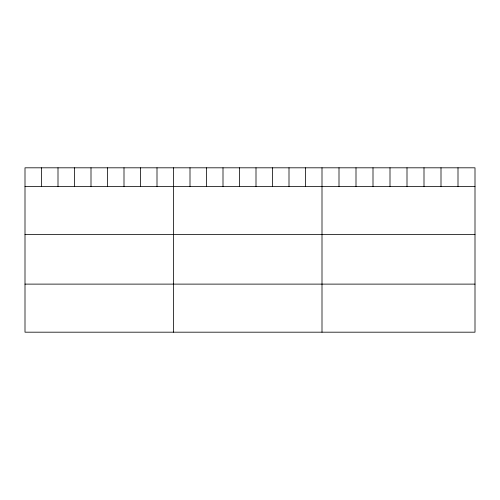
<?xml version="1.0" encoding="UTF-8"?>
<svg xmlns="http://www.w3.org/2000/svg" width="500" height="500" viewBox="0 0 500 500"><rect width="100%" height="100%" fill="white"/><g stroke="black" fill="none" stroke-linecap="round" stroke-linejoin="round"><path stroke-width="0.75" d="M475 186.525L475 332.188L25 332.188L25 167.812L475 167.812L475 186.525L25 186.525M25 234.594L475 234.594M25 284.119L475 284.119M458 167.812L458 186.525M441 167.812L441 186.525M424 167.812L424 186.525M407 167.812L407 186.525M390 167.812L390 186.525M373 167.812L373 186.525M356 167.812L356 186.525M339 167.812L339 186.525M322 167.812L322 332.188M305.5 167.812L305.5 186.525M289 167.812L289 186.525M272.5 167.812L272.5 186.525M256 167.812L256 186.525M239.5 167.812L239.5 186.525M223 167.812L223 186.525M206.5 167.812L206.5 186.525M190 167.812L190 186.525M173.5 167.812L173.5 332.188M157 167.812L157 186.525M140.5 167.812L140.5 186.525M124 167.812L124 186.525M107.5 167.812L107.5 186.525M91 167.812L91 186.525M74.5 167.812L74.5 186.525M58 167.812L58 186.525M41.5 167.812L41.5 186.525"/></g></svg>
